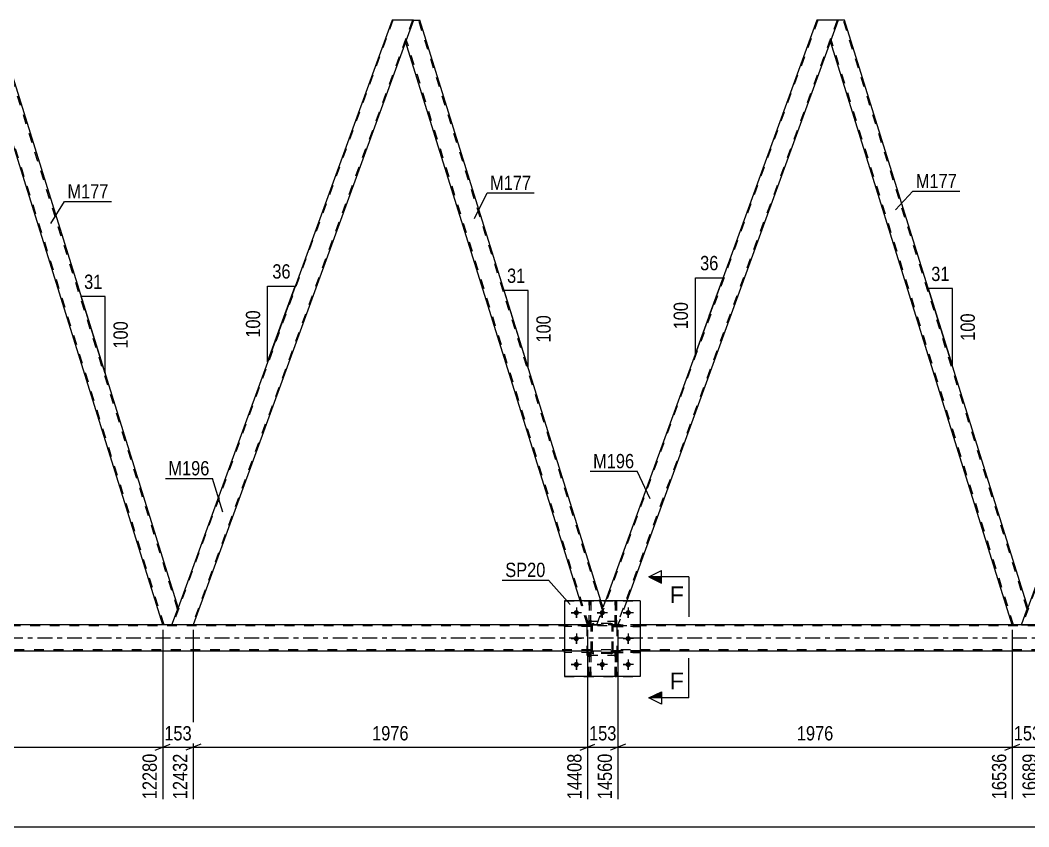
# Model space of a CAD drawing. Header units: millimetres. Extents: x 0 to 841, y 0 to 594.
# Drawn here: x 482.4 to 684.6, y 303.7 to 465.4 of the extents above; entities that cross this region are included whole.
import ezdxf

# ---------------------------------------------------------------- set-up
doc = ezdxf.new("R2010")
doc.units = ezdxf.units.MM
doc.linetypes.add('DXK_LINE_DOT2', pattern=[3.9198, 1.9599, -1.9599])
doc.linetypes.add('DXK_LINE_DOT3', pattern=[5.9187, 2.979, -0.9799, 0.9799, -0.9799])
doc.styles.add('Arial', font='ARIAL.TTF', dxfattribs={"height": 0.2})
doc.styles.add('Arial Narrow', font='ARIALN.TTF', dxfattribs={"height": 0.2})

# ---------------------------------------------------------------- blocks, each defined once
blk = doc.blocks.new('Part-318884897-3897 - 3819')
at = {"color": 2, "linetype": 'Continuous'}
for p, q in [((606.71, 349), (591.51, 349)), ((591.51, 349), (591.51, 333.8)), ((606.71, 349), (606.71, 333.8)), ((606.71, 333.8), (591.51, 333.8))]:
    blk.add_line(p, q, dxfattribs=at)
blk = doc.blocks.new('Part-318884897-3840 - 3819')
at = {"color": 2, "linetype": 'Continuous'}
for p, q in [((646.37, 465.4), (644.84, 461.2)), ((647.69, 465.4), (646.37, 465.4)), ((684.39, 347.65), (647.69, 465.4)), ((681.28, 344.18), (644.83, 461.15)), ((683.13, 344.18), (684.23, 347.19)), ((684.37, 347.59), (684.23, 347.19)), ((684.38, 347.6), (684.37, 347.59))]:
    blk.add_line(p, q, dxfattribs=at)
at = {"color": 7, "linetype": 'DXK_LINE_DOT2'}
for p, q in [((684.26, 347.28), (647.44, 465.4)), ((644.84, 461.2), (644.83, 461.15)), ((681.54, 344.18), (644.96, 461.52)), ((684.23, 347.19), (684.31, 347.43)), ((684.39, 347.65), (684.38, 347.6)), ((683.13, 344.18), (681.28, 344.18))]:
    blk.add_line(p, q, dxfattribs=at)
blk = doc.blocks.new('Part-318884897-3835 - 3819')
at = {"color": 7, "linetype": 'DXK_LINE_DOT2'}
for p, q in [((642.29, 465.4), (598.17, 344.18)), ((646.2, 465.4), (602.08, 344.18)), ((646.37, 465.4), (644.84, 461.2)), ((598, 344.18), (599.75, 349)), ((604.01, 349), (602.25, 344.18)), ((602.25, 344.18), (598, 344.18))]:
    blk.add_line(p, q, dxfattribs=at)
at = {"color": 2, "linetype": 'Continuous'}
for p, q in [((642.12, 465.4), (599.75, 349)), ((646.37, 465.4), (642.12, 465.4)), ((644.84, 461.2), (604.01, 349))]:
    blk.add_line(p, q, dxfattribs=at)
blk = doc.blocks.new('Part-318884897-3846 - 3819')
at = {"color": 7, "linetype": 'DXK_LINE_DOT2'}
for p, q in [((727.42, 465.4), (683.3, 344.18)), ((731.34, 465.4), (687.22, 344.18)), ((684.38, 347.6), (683.13, 344.18)), ((683.13, 344.18), (687.39, 344.18))]:
    blk.add_line(p, q, dxfattribs=at)
at = {"color": 2, "linetype": 'Continuous'}
for p, q in [((727.25, 465.4), (684.38, 347.6)), ((687.39, 344.18), (731.51, 465.4)), ((731.51, 465.4), (727.25, 465.4))]:
    blk.add_line(p, q, dxfattribs=at)
blk = doc.blocks.new('Part-318884897-3850 - 3819')
at = {"color": 7, "linetype": 'DXK_LINE_DOT2'}
for p, q in [((596.79, 338.64), (596.47, 338.64)), ((596.47, 338.64), (596.47, 333.8)), ((596.47, 338.04), (596.79, 338.04)), ((596.79, 333.8), (596.79, 338.64)), ((596.47, 333.8), (596.79, 333.8))]:
    blk.add_line(p, q, dxfattribs=at)
blk = doc.blocks.new('Part-318884897-3855 - 3819')
at = {"color": 7, "linetype": 'DXK_LINE_DOT2'}
for p, q in [((602.11, 344.8), (596.11, 344.8)), ((596.11, 338), (596.11, 344.8)), ((602.11, 338), (602.11, 344.8)), ((602.11, 338), (596.11, 338))]:
    blk.add_line(p, q, dxfattribs=at)
blk = doc.blocks.new('Part-318884897-3861 - 3819')
at = {"color": 7, "linetype": 'DXK_LINE_DOT2'}
for p, q in [((606.71, 338.96), (601.31, 338.96)), ((601.31, 338.96), (601.31, 338.64)), ((601.31, 338.64), (606.71, 338.64)), ((601.91, 338.64), (601.91, 338.96)), ((606.71, 338.64), (606.71, 338.96))]:
    blk.add_line(p, q, dxfattribs=at)
blk = doc.blocks.new('Part-318884897-3862 - 3819')
at = {"color": 7, "linetype": 'DXK_LINE_DOT2'}
for p, q in [((606.71, 344.16), (601.31, 344.16)), ((601.31, 344.16), (601.31, 343.84)), ((601.31, 343.84), (606.71, 343.84)), ((601.91, 343.84), (601.91, 344.16)), ((606.71, 343.84), (606.71, 344.16))]:
    blk.add_line(p, q, dxfattribs=at)
blk = doc.blocks.new('Part-318884897-3865 - 3819')
at = {"color": 7, "linetype": 'DXK_LINE_DOT2'}
for p, q in [((601.99, 338.64), (601.67, 338.64)), ((601.67, 338.64), (601.67, 333.8)), ((601.67, 338.04), (601.99, 338.04)), ((601.99, 333.8), (601.99, 338.64)), ((601.67, 333.8), (601.99, 333.8))]:
    blk.add_line(p, q, dxfattribs=at)
blk = doc.blocks.new('Bolt-318884897-3932 - 3819')
at = {"color": 1, "linetype": 'Continuous'}
for p, q in [((592.87, 346.6), (593.56, 346.6)), ((593.91, 347.64), (593.91, 346.95)), ((593.91, 345.56), (593.91, 346.26)), ((594.95, 346.6), (594.26, 346.6)), ((598.07, 346.6), (598.76, 346.6)), ((599.11, 347.64), (599.11, 346.95)), ((599.11, 345.56), (599.11, 346.26)), ((600.15, 346.6), (599.46, 346.6)), ((603.27, 346.6), (603.96, 346.6)), ((604.31, 347.64), (604.31, 346.95)), ((604.31, 345.56), (604.31, 346.26)), ((605.35, 346.6), (604.66, 346.6)), ((593.91, 342.44), (593.91, 341.75)), ((604.31, 342.44), (604.31, 341.75)), ((592.87, 341.4), (593.56, 341.4)), ((593.91, 340.36), (593.91, 341.06)), ((594.95, 341.4), (594.26, 341.4)), ((603.27, 341.4), (603.96, 341.4)), ((604.31, 340.36), (604.31, 341.06)), ((605.35, 341.4), (604.66, 341.4)), ((592.87, 336.2), (593.56, 336.2)), ((593.91, 337.24), (593.91, 336.55)), ((593.91, 335.16), (593.91, 335.86)), ((594.95, 336.2), (594.26, 336.2)), ((598.07, 336.2), (598.76, 336.2)), ((599.11, 337.24), (599.11, 336.55)), ((599.11, 335.16), (599.11, 335.86)), ((600.15, 336.2), (599.46, 336.2)), ((603.27, 336.2), (603.96, 336.2)), ((604.31, 337.24), (604.31, 336.55)), ((604.31, 335.16), (604.31, 335.86)), ((605.35, 336.2), (604.66, 336.2))]:
    blk.add_line(p, q, dxfattribs=at)
blk = doc.blocks.new('Part-318884897-3945 - 3819')
at = {"color": 2, "linetype": 'Continuous'}
for p, q in [((476.1, 465.4), (474.58, 461.2)), ((477.42, 465.4), (476.1, 465.4)), ((514.12, 347.65), (477.42, 465.4)), ((511.02, 344.18), (474.56, 461.15)), ((512.86, 344.18), (513.96, 347.19)), ((514.1, 347.59), (513.96, 347.19)), ((514.11, 347.6), (514.1, 347.59))]:
    blk.add_line(p, q, dxfattribs=at)
at = {"color": 7, "linetype": 'DXK_LINE_DOT2'}
for p, q in [((513.99, 347.28), (477.17, 465.4)), ((474.58, 461.2), (474.56, 461.15)), ((511.27, 344.18), (474.69, 461.52)), ((513.96, 347.19), (514.05, 347.43)), ((514.12, 347.65), (514.11, 347.6)), ((512.86, 344.18), (511.02, 344.18))]:
    blk.add_line(p, q, dxfattribs=at)
blk = doc.blocks.new('Part-318884897-3951 - 3819')
at = {"color": 7, "linetype": 'DXK_LINE_DOT2'}
for p, q in [((601.31, 343.84), (601.31, 344.16)), ((601.31, 344.16), (606.71, 344.16)), ((606.71, 343.84), (601.31, 343.84)), ((601.91, 343.84), (601.91, 344.16)), ((606.71, 344.16), (606.71, 343.84))]:
    blk.add_line(p, q, dxfattribs=at)
blk = doc.blocks.new('Part-318884897-3887 - 3819')
at = {"color": 7, "linetype": 'DXK_LINE_DOT2'}
for p, q in [((596.91, 338.96), (591.51, 338.96)), ((591.51, 338.96), (591.51, 338.64)), ((596.91, 338.64), (591.51, 338.64)), ((596.31, 338.64), (596.31, 338.96)), ((596.91, 338.64), (596.91, 338.96))]:
    blk.add_line(p, q, dxfattribs=at)
blk = doc.blocks.new('Part-318884897-3892 - 3819')
at = {"color": 7, "linetype": 'DXK_LINE_DOT2'}
for p, q in [((557.15, 465.4), (513.03, 344.18)), ((561.07, 465.4), (516.95, 344.18)), ((561.24, 465.4), (559.71, 461.2)), ((514.11, 347.6), (512.86, 344.18)), ((517.12, 344.18), (512.86, 344.18))]:
    blk.add_line(p, q, dxfattribs=at)
at = {"color": 2, "linetype": 'Continuous'}
for p, q in [((556.98, 465.4), (514.11, 347.6)), ((561.24, 465.4), (556.98, 465.4)), ((559.71, 461.2), (517.12, 344.18))]:
    blk.add_line(p, q, dxfattribs=at)
blk = doc.blocks.new('Part-318884897-3907 - 3819')
at = {"color": 7, "linetype": 'DXK_LINE_DOT2'}
for p, q in [((596.91, 344.16), (591.51, 344.16)), ((591.51, 344.16), (591.51, 343.84)), ((596.91, 343.84), (591.51, 343.84)), ((596.31, 343.84), (596.31, 344.16)), ((596.91, 343.84), (596.91, 344.16))]:
    blk.add_line(p, q, dxfattribs=at)
blk = doc.blocks.new('Part-318884897-3912 - 3819')
at = {"color": 7, "linetype": 'DXK_LINE_DOT2'}
for p, q in [((741.22, 343.94), (65.68, 343.94)), ((606.71, 344.18), (591.51, 344.18)), ((741.97, 339.14), (65.68, 339.14)), ((606.71, 338.9), (591.51, 338.9))]:
    blk.add_line(p, q, dxfattribs=at)
at = {"color": 2, "linetype": 'Continuous'}
for p, q in [((591.51, 344.18), (351.31, 344.18)), ((741.18, 344.18), (606.71, 344.18)), ((591.51, 338.9), (351.31, 338.9)), ((742.01, 338.9), (606.71, 338.9))]:
    blk.add_line(p, q, dxfattribs=at)
at = {"color": 7, "linetype": 'DXK_LINE_DOT3'}
blk.add_line((65.68, 341.54), (741.6, 341.54), dxfattribs=at)
blk = doc.blocks.new('Bolt-318884897-3931 - 3819')
at = {"linetype": 'Continuous'}
for points in [[(594.43, 346.6, -1), (593.39, 346.6, -1)], [(599.63, 346.6, -1), (598.59, 346.6, -1)], [(604.83, 346.6, -1), (603.79, 346.6, -1)], [(594.43, 341.4, -1), (593.39, 341.4, -1)], [(604.83, 341.4, -1), (603.79, 341.4, -1)], [(594.43, 336.2, -1), (593.39, 336.2, -1)], [(599.63, 336.2, -1), (598.59, 336.2, -1)], [(604.83, 336.2, -1), (603.79, 336.2, -1)]]:
    blk.add_hatch(color=1, dxfattribs=at).paths.add_polyline_path(points)
at = {"color": 1, "linetype": 'Continuous'}
for p, q in [((594.95, 346.6), (592.87, 346.6)), ((593.91, 347.64), (593.91, 345.56)), ((600.15, 346.6), (598.07, 346.6)), ((599.11, 347.64), (599.11, 345.56)), ((605.35, 346.6), (603.27, 346.6)), ((604.31, 347.64), (604.31, 345.56)), ((593.91, 342.44), (593.91, 340.36)), ((604.31, 342.44), (604.31, 340.36)), ((594.95, 341.4), (592.87, 341.4)), ((605.35, 341.4), (603.27, 341.4)), ((594.95, 336.2), (592.87, 336.2)), ((593.91, 337.24), (593.91, 335.16)), ((600.15, 336.2), (598.07, 336.2)), ((599.11, 337.24), (599.11, 335.16)), ((605.35, 336.2), (603.27, 336.2)), ((604.31, 337.24), (604.31, 335.16))]:
    blk.add_line(p, q, dxfattribs=at)
blk = doc.blocks.new('Part-318884897-3954 - 3819')
at = {"color": 7, "linetype": 'DXK_LINE_DOT2'}
for p, q in [((596.91, 343.92), (596.95, 344.11)), ((596.95, 344.11), (596.91, 343.92)), ((596.91, 338.88), (596.91, 343.92)), ((597.15, 343.92), (597.17, 344.02)), ((597.15, 338.88), (597.15, 343.92)), ((597.17, 344.02), (597.22, 344.09)), ((597.21, 344.37), (597.39, 344.4)), ((597.39, 344.4), (597.21, 344.37)), ((597.22, 344.09), (597.3, 344.15)), ((597.3, 344.15), (597.39, 344.16)), ((600.83, 344.4), (597.39, 344.4)), ((597.39, 344.16), (600.83, 344.16)), ((600.83, 344.4), (601.02, 344.37)), ((601.02, 344.37), (600.83, 344.4)), ((600.83, 344.16), (600.92, 344.15)), ((600.92, 344.15), (601, 344.09)), ((601, 344.09), (601.05, 344.02)), ((601.05, 344.02), (601.07, 343.92)), ((601.07, 338.88), (601.07, 343.92)), ((601.28, 344.11), (601.31, 343.92)), ((601.31, 343.92), (601.28, 344.11)), ((601.31, 338.88), (601.31, 343.92)), ((596.95, 338.7), (596.91, 338.88)), ((596.91, 338.88), (596.95, 338.7)), ((597.17, 338.79), (597.15, 338.88)), ((597.22, 338.71), (597.17, 338.79)), ((597.39, 338.4), (597.21, 338.44)), ((597.21, 338.44), (597.39, 338.4)), ((597.3, 338.66), (597.22, 338.71)), ((597.39, 338.64), (597.3, 338.66)), ((600.83, 338.64), (597.39, 338.64)), ((600.83, 338.4), (597.39, 338.4)), ((600.92, 338.66), (600.83, 338.64)), ((601.02, 338.44), (600.83, 338.4)), ((600.83, 338.4), (601.02, 338.44)), ((601, 338.71), (600.92, 338.66)), ((601.05, 338.79), (601, 338.71)), ((601.07, 338.88), (601.05, 338.79)), ((601.31, 338.88), (601.28, 338.7)), ((601.28, 338.7), (601.31, 338.88))]:
    blk.add_line(p, q, dxfattribs=at)
at = {"color": 7, "linetype": 'DXK_LINE_DOT3'}
blk.add_line((599.11, 341.4), (599.11, 341.4), dxfattribs=at)
at = {"color": 7, "linetype": 'DXK_LINE_DOT2'}
for centre, start, end in [((597.39, 343.92), 112.5, 157.5), ((597.39, 343.92), 112.5, 157.5), ((600.83, 343.92), 22.5, 67.5), ((600.83, 343.92), 22.5, 67.5), ((597.39, 338.88), 202.5, 247.5), ((597.39, 338.88), 202.5, 247.5), ((600.83, 338.88), 292.5, 337.5), ((600.83, 338.88), 292.5, 337.5)]:
    blk.add_arc(centre, 0.48, start, end, dxfattribs=at)
blk = doc.blocks.new('Part-318884897-3958 - 3819')
at = {"color": 7, "linetype": 'DXK_LINE_DOT2'}
for p, q in [((596.91, 338.96), (591.51, 338.96)), ((591.51, 338.64), (591.51, 338.96)), ((596.91, 338.64), (591.51, 338.64)), ((596.31, 338.64), (596.31, 338.96)), ((596.91, 338.96), (596.91, 338.64))]:
    blk.add_line(p, q, dxfattribs=at)
blk = doc.blocks.new('Part-318884897-3959 - 3819')
at = {"color": 7, "linetype": 'DXK_LINE_DOT2'}
for p, q in [((596.91, 344.16), (591.51, 344.16)), ((591.51, 343.84), (591.51, 344.16)), ((596.91, 343.84), (591.51, 343.84)), ((596.31, 343.84), (596.31, 344.16)), ((596.91, 344.16), (596.91, 343.84))]:
    blk.add_line(p, q, dxfattribs=at)
blk = doc.blocks.new('Part-318884897-3962 - 3819')
at = {"color": 7, "linetype": 'DXK_LINE_DOT2'}
for p, q in [((596.91, 343.92), (596.95, 344.11)), ((596.95, 344.11), (596.91, 343.92)), ((596.91, 338.88), (596.91, 343.92)), ((597.15, 343.92), (597.17, 344.02)), ((597.15, 338.88), (597.15, 343.92)), ((597.17, 344.02), (597.22, 344.09)), ((597.21, 344.37), (597.39, 344.4)), ((597.39, 344.4), (597.21, 344.37)), ((597.22, 344.09), (597.3, 344.15)), ((597.3, 344.15), (597.39, 344.16)), ((600.83, 344.4), (597.39, 344.4)), ((597.39, 344.16), (600.83, 344.16)), ((600.83, 344.4), (601.02, 344.37)), ((601.02, 344.37), (600.83, 344.4)), ((600.83, 344.16), (600.92, 344.15)), ((600.92, 344.15), (601, 344.09)), ((601, 344.09), (601.05, 344.02)), ((601.05, 344.02), (601.07, 343.92)), ((601.07, 338.88), (601.07, 343.92)), ((601.28, 344.11), (601.31, 343.92)), ((601.31, 343.92), (601.28, 344.11)), ((601.31, 338.88), (601.31, 343.92)), ((596.95, 338.7), (596.91, 338.88)), ((596.91, 338.88), (596.95, 338.7)), ((597.17, 338.79), (597.15, 338.88)), ((597.22, 338.71), (597.17, 338.79)), ((597.39, 338.4), (597.21, 338.44)), ((597.21, 338.44), (597.39, 338.4)), ((597.3, 338.66), (597.22, 338.71)), ((597.39, 338.64), (597.3, 338.66)), ((600.83, 338.64), (597.39, 338.64)), ((600.83, 338.4), (597.39, 338.4)), ((600.92, 338.66), (600.83, 338.64)), ((601.02, 338.44), (600.83, 338.4)), ((600.83, 338.4), (601.02, 338.44)), ((601, 338.71), (600.92, 338.66)), ((601.05, 338.79), (601, 338.71)), ((601.07, 338.88), (601.05, 338.79)), ((601.31, 338.88), (601.28, 338.7)), ((601.28, 338.7), (601.31, 338.88))]:
    blk.add_line(p, q, dxfattribs=at)
at = {"color": 7, "linetype": 'DXK_LINE_DOT3'}
blk.add_line((599.11, 341.4), (599.11, 341.4), dxfattribs=at)
at = {"color": 7, "linetype": 'DXK_LINE_DOT2'}
for centre, start, end in [((597.39, 343.92), 112.5, 157.5), ((597.39, 343.92), 112.5, 157.5), ((600.83, 343.92), 22.5, 67.5), ((600.83, 343.92), 22.5, 67.5), ((597.39, 338.88), 202.5, 247.5), ((597.39, 338.88), 202.5, 247.5), ((600.83, 338.88), 292.5, 337.5), ((600.83, 338.88), 292.5, 337.5)]:
    blk.add_arc(centre, 0.48, start, end, dxfattribs=at)
blk = doc.blocks.new('Part-318884897-3968 - 3819')
at = {"color": 7, "linetype": 'DXK_LINE_DOT2'}
for p, q in [((596.47, 349), (596.47, 344.16)), ((596.79, 349), (596.47, 349)), ((596.79, 344.16), (596.79, 349)), ((596.47, 344.76), (596.79, 344.76)), ((596.47, 344.16), (596.79, 344.16))]:
    blk.add_line(p, q, dxfattribs=at)
blk = doc.blocks.new('Part-318884897-3971 - 3819')
at = {"color": 7, "linetype": 'DXK_LINE_DOT2'}
for p, q in [((601.67, 349), (601.67, 344.16)), ((601.99, 349), (601.67, 349)), ((601.99, 344.16), (601.99, 349)), ((601.67, 344.76), (601.99, 344.76)), ((601.67, 344.16), (601.99, 344.16))]:
    blk.add_line(p, q, dxfattribs=at)
blk = doc.blocks.new('Part-318884897-3990 - 3819')
at = {"color": 7, "linetype": 'DXK_LINE_DOT2'}
for p, q in [((591.51, 349), (606.71, 349)), ((591.51, 349), (591.51, 333.8)), ((606.71, 349), (606.71, 333.8)), ((591.51, 333.8), (606.71, 333.8))]:
    blk.add_line(p, q, dxfattribs=at)
blk = doc.blocks.new('Part-318884897-3992 - 3819')
at = {"color": 7, "linetype": 'DXK_LINE_DOT2'}
for p, q in [((601.31, 338.64), (601.31, 338.96)), ((601.31, 338.96), (606.71, 338.96)), ((606.71, 338.64), (601.31, 338.64)), ((601.91, 338.64), (601.91, 338.96)), ((606.71, 338.96), (606.71, 338.64))]:
    blk.add_line(p, q, dxfattribs=at)
blk = doc.blocks.new('Part-318884897-4131 - 3819')
at = {"color": 2, "linetype": 'Continuous'}
for p, q in [((561.24, 465.4), (559.71, 461.2)), ((561.24, 465.4), (562.56, 465.4)), ((598.84, 349), (562.56, 465.4)), ((594.65, 349), (559.69, 461.15))]:
    blk.add_line(p, q, dxfattribs=at)
at = {"color": 7, "linetype": 'DXK_LINE_DOT2'}
for p, q in [((599.12, 347.28), (562.31, 465.4)), ((559.71, 461.2), (559.69, 461.15)), ((596.4, 344.18), (559.83, 461.52)), ((596.15, 344.18), (594.65, 349)), ((599.26, 347.65), (598.84, 349)), ((598, 344.18), (599.26, 347.65)), ((596.15, 344.18), (598, 344.18))]:
    blk.add_line(p, q, dxfattribs=at)
blk = doc.blocks.new('Part-318884897-4026 - 3819')
at = {"color": 7, "linetype": 'DXK_LINE_DOT2'}
for p, q in [((602.11, 344.8), (596.11, 344.8)), ((596.11, 338), (596.11, 344.8)), ((602.11, 338), (602.11, 344.8)), ((602.11, 338), (596.11, 338))]:
    blk.add_line(p, q, dxfattribs=at)
blk = doc.blocks.new('Part-318884897-4065 - 3819')
at = {"color": 7, "linetype": 'DXK_LINE_DOT2'}
for p, q in [((601.67, 333.8), (601.67, 338.64)), ((601.67, 338.64), (601.99, 338.64)), ((601.67, 338.04), (601.99, 338.04)), ((601.99, 338.64), (601.99, 333.8)), ((601.99, 333.8), (601.67, 333.8))]:
    blk.add_line(p, q, dxfattribs=at)
blk = doc.blocks.new('Part-318884897-4068 - 3819')
at = {"color": 7, "linetype": 'DXK_LINE_DOT2'}
for p, q in [((596.47, 333.8), (596.47, 338.64)), ((596.47, 338.64), (596.79, 338.64)), ((596.47, 338.04), (596.79, 338.04)), ((596.79, 338.64), (596.79, 333.8)), ((596.79, 333.8), (596.47, 333.8))]:
    blk.add_line(p, q, dxfattribs=at)
blk = doc.blocks.new('Part-318884897-4151 - 3819')
at = {"color": 7, "linetype": 'DXK_LINE_DOT2'}
for p, q in [((601.67, 344.16), (601.67, 349)), ((601.67, 349), (601.99, 349)), ((601.99, 349), (601.99, 344.16)), ((601.67, 344.76), (601.99, 344.76)), ((601.99, 344.16), (601.67, 344.16))]:
    blk.add_line(p, q, dxfattribs=at)
blk = doc.blocks.new('Part-318884897-4154 - 3819')
at = {"color": 7, "linetype": 'DXK_LINE_DOT2'}
for p, q in [((596.47, 344.16), (596.47, 349)), ((596.47, 349), (596.79, 349)), ((596.79, 349), (596.79, 344.16)), ((596.47, 344.76), (596.79, 344.76)), ((596.79, 344.16), (596.47, 344.16))]:
    blk.add_line(p, q, dxfattribs=at)
blk = doc.blocks.new('AngleDimension-318884897-4261 - 3819')
at = {"color": 7, "linetype": 'Continuous'}
for p, q in [((584.26, 411.23), (579.44, 411.23)), ((584.26, 395.77), (579.44, 411.23)), ((584.26, 395.77), (584.26, 411.23)), ((584.28, 395.69), (584.26, 395.77))]:
    blk.add_line(p, q, dxfattribs=at)
at = {"color": 0}
for points in [[(584.28, 412.13), (584.28, 416.33), (579.42, 416.33), (579.42, 412.13)], [(589.36, 406.84), (585.16, 406.84), (585.16, 400.16), (589.36, 400.16)]]:
    blk.add_wipeout(points, dxfattribs=at)
at = {"color": 3, "style": 'Arial Narrow'}
blk.add_text('31', height=2.863, dxfattribs=at).set_placement((580.02, 412.73))
blk.add_text('100', height=2.863, rotation=90.0002, dxfattribs=at).set_placement((588.76, 400.76))
blk = doc.blocks.new('StraightDimension-318884897-4719 - 3819')
at = {"color": 7, "linetype": 'Continuous'}
for p, q in [((596.15, 343.18), (596.15, 309.2)), ((602.25, 343.18), (602.25, 309.2)), ((594.65, 319.04), (597.65, 320.24)), ((596.15, 319.64), (602.25, 319.64)), ((603.75, 320.24), (600.75, 319.04))]:
    blk.add_line(p, q, dxfattribs=at)
at = {"color": 0}
blk.add_wipeout([(602.54, 320.39), (602.54, 324.59), (595.86, 324.59), (595.86, 320.39)], dxfattribs=at)
at = {"color": 0, "linetype": 'Continuous'}
blk.add_wipeout([(601.65, 318.94), (597.45, 318.94), (597.45, 308.6), (601.65, 308.6)], dxfattribs=at)
at = {"color": 3, "style": 'Arial Narrow'}
blk.add_text('153', height=2.863, dxfattribs=at).set_placement((596.46, 320.99))
at = {"color": 3, "linetype": 'Continuous', "style": 'Arial Narrow'}
blk.add_text('14560', height=2.863, rotation=90.0002, dxfattribs=at).set_placement((601.05, 309.2))
blk = doc.blocks.new('AngleDimension-318884897-4275 - 3819')
at = {"color": 7, "linetype": 'Continuous'}
for p, q in [((499.5, 410.02), (494.68, 410.02)), ((499.5, 394.56), (494.68, 410.02)), ((499.5, 394.56), (499.5, 410.02)), ((499.4, 394.88), (499.5, 394.56))]:
    blk.add_line(p, q, dxfattribs=at)
at = {"color": 0}
for points in [[(499.52, 410.92), (499.52, 415.12), (494.66, 415.12), (494.66, 410.92)], [(504.6, 405.63), (500.4, 405.63), (500.4, 398.95), (504.6, 398.95)]]:
    blk.add_wipeout(points, dxfattribs=at)
at = {"color": 3, "style": 'Arial Narrow'}
blk.add_text('31', height=2.863, dxfattribs=at).set_placement((495.26, 411.52))
blk.add_text('100', height=2.863, rotation=90.0002, dxfattribs=at).set_placement((504, 399.55))
blk = doc.blocks.new('StraightDimension-318884897-4738 - 3819')
at = {"color": 7, "linetype": 'Continuous'}
for p, q in [((517.12, 343.18), (517.12, 309.2)), ((596.15, 343.18), (596.15, 309.2)), ((518.62, 320.24), (515.62, 319.04)), ((517.12, 319.64), (596.15, 319.64)), ((594.65, 319.04), (597.65, 320.24))]:
    blk.add_line(p, q, dxfattribs=at)
at = {"color": 0}
blk.add_wipeout([(560.89, 320.39), (560.89, 324.59), (552.38, 324.59), (552.38, 320.39)], dxfattribs=at)
at = {"color": 0, "linetype": 'Continuous'}
blk.add_wipeout([(595.55, 318.94), (591.35, 318.94), (591.35, 308.6), (595.55, 308.6)], dxfattribs=at)
at = {"color": 3, "style": 'Arial Narrow'}
blk.add_text('1976', height=2.863, dxfattribs=at).set_placement((552.98, 320.99))
at = {"color": 3, "linetype": 'Continuous', "style": 'Arial Narrow'}
blk.add_text('14408', height=2.863, rotation=90.0002, dxfattribs=at).set_placement((594.95, 309.2))
blk = doc.blocks.new('AngleDimension-318884897-4625 - 3819')
at = {"color": 7, "linetype": 'Continuous'}
for p, q in [((666.44, 405.25), (664.46, 411.6)), ((669.28, 411.6), (664.46, 411.6)), ((669.28, 396.13), (664.46, 411.6)), ((669.28, 396.13), (669.28, 411.6))]:
    blk.add_line(p, q, dxfattribs=at)
at = {"color": 0}
for points in [[(669.3, 412.5), (669.3, 416.7), (664.44, 416.7), (664.44, 412.5)], [(674.38, 407.21), (670.18, 407.21), (670.18, 400.52), (674.38, 400.52)]]:
    blk.add_wipeout(points, dxfattribs=at)
at = {"color": 3, "style": 'Arial Narrow'}
blk.add_text('31', height=2.863, dxfattribs=at).set_placement((665.04, 413.1))
blk.add_text('100', height=2.863, rotation=90.0002, dxfattribs=at).set_placement((673.78, 401.12))
blk = doc.blocks.new('StraightDimension-318884897-4647 - 3819')
at = {"color": 7, "linetype": 'Continuous'}
blk.add_line((54.82, 303.66), (794.37, 303.66), dxfattribs=at)
blk = doc.blocks.new('StraightDimension-318884897-4680 - 3819')
at = {"color": 7, "linetype": 'Continuous'}
for p, q in [((681.28, 343.18), (681.28, 309.2)), ((687.39, 343.18), (687.39, 309.2)), ((679.78, 319.04), (682.78, 320.24)), ((681.28, 319.64), (687.39, 319.64)), ((688.89, 320.24), (685.89, 319.04))]:
    blk.add_line(p, q, dxfattribs=at)
at = {"color": 0}
blk.add_wipeout([(687.68, 320.39), (687.68, 324.59), (680.99, 324.59), (680.99, 320.39)], dxfattribs=at)
at = {"color": 0, "linetype": 'Continuous'}
blk.add_wipeout([(686.79, 318.94), (682.59, 318.94), (682.59, 308.6), (686.79, 308.6)], dxfattribs=at)
at = {"color": 3, "style": 'Arial Narrow'}
blk.add_text('153', height=2.863, dxfattribs=at).set_placement((681.59, 320.99))
at = {"color": 3, "linetype": 'Continuous', "style": 'Arial Narrow'}
blk.add_text('16689', height=2.863, rotation=90.0002, dxfattribs=at).set_placement((686.19, 309.2))
blk = doc.blocks.new('StraightDimension-318884897-4700 - 3819')
at = {"color": 7, "linetype": 'Continuous'}
for p, q in [((602.25, 343.18), (602.25, 309.2)), ((681.28, 343.18), (681.28, 309.2)), ((603.75, 320.24), (600.75, 319.04)), ((602.25, 319.64), (681.28, 319.64)), ((679.78, 319.04), (682.78, 320.24))]:
    blk.add_line(p, q, dxfattribs=at)
at = {"color": 0}
blk.add_wipeout([(646.02, 320.39), (646.02, 324.59), (637.51, 324.59), (637.51, 320.39)], dxfattribs=at)
at = {"color": 0, "linetype": 'Continuous'}
blk.add_wipeout([(680.68, 318.94), (676.48, 318.94), (676.48, 308.6), (680.68, 308.6)], dxfattribs=at)
at = {"color": 3, "style": 'Arial Narrow'}
blk.add_text('1976', height=2.863, dxfattribs=at).set_placement((638.11, 320.99))
at = {"color": 3, "linetype": 'Continuous', "style": 'Arial Narrow'}
blk.add_text('16536', height=2.863, rotation=90.0002, dxfattribs=at).set_placement((680.08, 309.2))
blk = doc.blocks.new('StraightDimension-318884897-4757 - 3819')
at = {"color": 7, "linetype": 'Continuous'}
for p, q in [((511.02, 343.18), (511.02, 309.2)), ((517.12, 343.18), (517.12, 309.2)), ((509.52, 319.04), (512.52, 320.24)), ((511.02, 319.64), (517.12, 319.64)), ((518.62, 320.24), (515.62, 319.04))]:
    blk.add_line(p, q, dxfattribs=at)
at = {"color": 0}
blk.add_wipeout([(517.41, 320.39), (517.41, 324.59), (510.73, 324.59), (510.73, 320.39)], dxfattribs=at)
at = {"color": 0, "linetype": 'Continuous'}
blk.add_wipeout([(516.52, 318.94), (512.32, 318.94), (512.32, 308.6), (516.52, 308.6)], dxfattribs=at)
at = {"color": 3, "style": 'Arial Narrow'}
blk.add_text('153', height=2.863, dxfattribs=at).set_placement((511.33, 320.99))
at = {"color": 3, "linetype": 'Continuous', "style": 'Arial Narrow'}
blk.add_text('12432', height=2.863, rotation=90.0002, dxfattribs=at).set_placement((515.92, 309.2))
blk = doc.blocks.new('StraightDimension-318884897-4776 - 3819')
at = {"color": 7, "linetype": 'Continuous'}
for p, q in [((431.98, 343.18), (431.98, 309.2)), ((511.02, 343.18), (511.02, 309.2)), ((433.48, 320.24), (430.48, 319.04)), ((431.98, 319.64), (511.02, 319.64)), ((509.52, 319.04), (512.52, 320.24))]:
    blk.add_line(p, q, dxfattribs=at)
at = {"color": 0}
blk.add_wipeout([(475.76, 320.39), (475.76, 324.59), (467.24, 324.59), (467.24, 320.39)], dxfattribs=at)
at = {"color": 0, "linetype": 'Continuous'}
blk.add_wipeout([(510.42, 318.94), (506.22, 318.94), (506.22, 308.6), (510.42, 308.6)], dxfattribs=at)
at = {"color": 3, "style": 'Arial Narrow'}
blk.add_text('1976', height=2.863, dxfattribs=at).set_placement((467.84, 320.99))
at = {"color": 3, "linetype": 'Continuous', "style": 'Arial Narrow'}
blk.add_text('12280', height=2.863, rotation=90.0002, dxfattribs=at).set_placement((509.82, 309.2))
blk = doc.blocks.new('AngleDimension-318884897-5323 - 3819')
at = {"color": 7, "linetype": 'Continuous'}
for p, q in [((532.04, 412.09), (537.58, 412.09)), ((532.04, 396.87), (537.58, 412.09)), ((532.04, 396.87), (532.04, 412.09)), ((537.28, 411.28), (537.58, 412.09))]:
    blk.add_line(p, q, dxfattribs=at)
at = {"color": 0}
for points in [[(537.24, 412.99), (537.24, 417.19), (532.38, 417.19), (532.38, 412.99)], [(531.14, 407.82), (526.94, 407.82), (526.94, 401.14), (531.14, 401.14)]]:
    blk.add_wipeout(points, dxfattribs=at)
at = {"color": 3, "style": 'Arial Narrow'}
blk.add_text('36', height=2.863, dxfattribs=at).set_placement((532.98, 413.59))
blk.add_text('100', height=2.863, rotation=90.0002, dxfattribs=at).set_placement((530.54, 401.74))
blk = doc.blocks.new('AngleDimension-318884897-5334 - 3819')
at = {"color": 7, "linetype": 'Continuous'}
for p, q in [((617.78, 413.76), (623.32, 413.76)), ((617.78, 398.53), (623.32, 413.76)), ((617.78, 398.53), (617.78, 413.76)), ((620.54, 406.11), (623.32, 413.76))]:
    blk.add_line(p, q, dxfattribs=at)
at = {"color": 0}
for points in [[(622.98, 414.66), (622.98, 418.86), (618.12, 418.86), (618.12, 414.66)], [(616.88, 409.49), (612.68, 409.49), (612.68, 402.8), (616.88, 402.8)]]:
    blk.add_wipeout(points, dxfattribs=at)
at = {"color": 3, "style": 'Arial Narrow'}
blk.add_text('36', height=2.863, dxfattribs=at).set_placement((618.72, 415.26))
blk.add_text('100', height=2.863, rotation=90.0002, dxfattribs=at).set_placement((616.28, 403.4))
blk = doc.blocks.new('Mark-318884897-3831 - 3819')
at = {"color": 0}
blk.add_wipeout([(605.5, 375.56), (605.5, 378.56), (597.28, 378.56), (597.28, 375.56)], dxfattribs=at)
blk.add_wipeout([(605.5, 375.56), (605.5, 378.56), (597.28, 378.56), (597.28, 375.56)], dxfattribs=at)
at = {"color": 30, "linetype": 'Continuous'}
for p in [(596.68, 374.96), (608.69, 369.44)]:
    blk.add_line(p, (606.1, 374.96), dxfattribs=at)
at = {"color": 3, "style": 'Arial Narrow'}
blk.add_text('M196', height=2.863, dxfattribs=at).set_placement((597.28, 375.56))
blk = doc.blocks.new('Mark-318884897-3836 - 3819')
at = {"color": 0}
blk.add_wipeout([(670.18, 431.72), (670.18, 434.72), (661.96, 434.72), (661.96, 431.72)], dxfattribs=at)
blk.add_wipeout([(670.18, 431.72), (670.18, 434.72), (661.96, 434.72), (661.96, 431.72)], dxfattribs=at)
at = {"color": 30, "linetype": 'Continuous'}
for p, q in [((657.87, 427.36), (661.36, 431.12)), ((661.36, 431.12), (670.78, 431.12))]:
    blk.add_line(p, q, dxfattribs=at)
at = {"color": 3, "style": 'Arial Narrow'}
blk.add_text('M177', height=2.863, dxfattribs=at).set_placement((661.96, 431.72))
blk = doc.blocks.new('Mark-318884897-3941 - 3819')
at = {"color": 0}
blk.add_wipeout([(500.14, 429.65), (500.14, 432.65), (491.92, 432.65), (491.92, 429.65)], dxfattribs=at)
blk.add_wipeout([(500.14, 429.65), (500.14, 432.65), (491.92, 432.65), (491.92, 429.65)], dxfattribs=at)
at = {"color": 30, "linetype": 'Continuous'}
for p, q in [((488.6, 424.61), (491.32, 429.05)), ((491.32, 429.05), (500.74, 429.05))]:
    blk.add_line(p, q, dxfattribs=at)
at = {"color": 3, "style": 'Arial Narrow'}
blk.add_text('M177', height=2.863, dxfattribs=at).set_placement((491.92, 429.65))
blk = doc.blocks.new('Mark-318884897-3888 - 3819')
at = {"color": 0}
blk.add_wipeout([(520.38, 374.13), (520.38, 377.13), (512.15, 377.13), (512.15, 374.13)], dxfattribs=at)
blk.add_wipeout([(520.38, 374.13), (520.38, 377.13), (512.15, 377.13), (512.15, 374.13)], dxfattribs=at)
at = {"color": 30, "linetype": 'Continuous'}
for p in [(511.55, 373.53), (523.05, 366.77)]:
    blk.add_line(p, (520.98, 373.53), dxfattribs=at)
at = {"color": 3, "style": 'Arial Narrow'}
blk.add_text('M196', height=2.863, dxfattribs=at).set_placement((512.15, 374.13))
blk = doc.blocks.new('Mark-318884897-3893 - 3819')
at = {"color": 0}
blk.add_wipeout([(587.71, 353.75), (587.71, 356.75), (579.67, 356.75), (579.67, 353.75)], dxfattribs=at)
blk.add_wipeout([(587.71, 353.75), (587.71, 356.75), (579.67, 356.75), (579.67, 353.75)], dxfattribs=at)
at = {"color": 30, "linetype": 'Continuous'}
for p in [(579.07, 353.15), (592.66, 348.21)]:
    blk.add_line(p, (588.31, 353.15), dxfattribs=at)
at = {"color": 3, "style": 'Arial Narrow'}
blk.add_text('SP20', height=2.863, dxfattribs=at).set_placement((579.67, 353.75))
blk = doc.blocks.new('Mark-318884897-4127 - 3819')
at = {"color": 0}
blk.add_wipeout([(584.85, 431.35), (584.85, 434.35), (576.63, 434.35), (576.63, 431.35)], dxfattribs=at)
blk.add_wipeout([(584.85, 431.35), (584.85, 434.35), (576.63, 434.35), (576.63, 431.35)], dxfattribs=at)
at = {"color": 30, "linetype": 'Continuous'}
for p, q in [((573.51, 425.64), (576.03, 430.75)), ((576.03, 430.75), (585.45, 430.75))]:
    blk.add_line(p, q, dxfattribs=at)
at = {"color": 3, "style": 'Arial Narrow'}
blk.add_text('M177', height=2.863, dxfattribs=at).set_placement((576.63, 431.35))
blk = doc.blocks.new('SectionMark-318884897-5426 - 3819')
at = {"linetype": 'Continuous'}
for points in [[(610.96, 353.78), (610.96, 352.53), (608.46, 353.78)], [(610.96, 330.76), (610.96, 329.51), (608.46, 329.51)]]:
    blk.add_hatch(color=6, dxfattribs=at).paths.add_polyline_path(points)
at = {"color": 6, "linetype": 'Continuous'}
for p, q in [((608.46, 353.78), (610.96, 355.03)), ((610.96, 352.53), (610.96, 355.03)), ((616.46, 353.78), (608.46, 353.78)), ((608.46, 353.78), (610.96, 352.53)), ((608.46, 329.51), (610.96, 330.76)), ((610.96, 330.76), (610.96, 328.26)), ((616.46, 329.51), (608.46, 329.51)), ((610.96, 328.26), (608.46, 329.51))]:
    blk.add_line(p, q, dxfattribs=at)
at = {"color": 0, "linetype": 'Continuous'}
for points in [[(615.46, 348.53), (615.46, 352.03), (612.61, 352.03), (612.61, 348.53)], [(615.46, 331.26), (615.46, 334.76), (612.61, 334.76), (612.61, 331.26)]]:
    blk.add_wipeout(points, dxfattribs=at)
at = {"color": 6, "linetype": 'Continuous'}
for p, q in [((616.46, 353.78), (616.46, 345.78)), ((616.46, 329.51), (616.46, 337.51))]:
    blk.add_line(p, q, dxfattribs=at)
at = {"color": 3, "linetype": 'Continuous', "style": 'Arial'}
for p in [(612.61, 348.53), (612.61, 331.26)]:
    blk.add_text('F', height=3.34, dxfattribs=at).set_placement(p)

msp = doc.modelspace()

# ---------------------------------------------------------------- block references
for name in ['Part-318884897-3945 - 3819', 'Part-318884897-3892 - 3819', 'Part-318884897-4131 - 3819', 'Part-318884897-3835 - 3819', 'Part-318884897-3840 - 3819', 'Part-318884897-3846 - 3819', 'Part-318884897-3897 - 3819', 'Part-318884897-3990 - 3819', 'Part-318884897-3968 - 3819', 'Part-318884897-4154 - 3819', 'Part-318884897-3971 - 3819', 'Part-318884897-4151 - 3819', 'Bolt-318884897-3932 - 3819', 'Bolt-318884897-3931 - 3819', 'Part-318884897-3912 - 3819', 'Part-318884897-3907 - 3819', 'Part-318884897-3959 - 3819', 'Part-318884897-3855 - 3819', 'Part-318884897-4026 - 3819', 'Part-318884897-3954 - 3819', 'Part-318884897-3962 - 3819', 'Part-318884897-3862 - 3819', 'Part-318884897-3951 - 3819', 'Part-318884897-3887 - 3819', 'Part-318884897-3958 - 3819', 'Part-318884897-3850 - 3819', 'Part-318884897-4068 - 3819', 'Part-318884897-3861 - 3819', 'Part-318884897-3992 - 3819', 'Part-318884897-3865 - 3819', 'Part-318884897-4065 - 3819']:
    msp.add_blockref(name, (0, 0))

# ---------------------------------------------------------------- next in the draw order: block references
for name in ['AngleDimension-318884897-4625 - 3819', 'AngleDimension-318884897-4275 - 3819', 'AngleDimension-318884897-4261 - 3819', 'StraightDimension-318884897-4719 - 3819']:
    msp.add_blockref(name, (0, 0))

# ---------------------------------------------------------------- next in the draw order: block references
msp.add_blockref('StraightDimension-318884897-4738 - 3819', (0, 0))

# ---------------------------------------------------------------- next in the draw order: block references
msp.add_blockref('StraightDimension-318884897-4647 - 3819', (0, 0))

# ---------------------------------------------------------------- next in the draw order: block references
for name in ['Mark-318884897-3836 - 3819', 'Mark-318884897-3941 - 3819', 'Mark-318884897-4127 - 3819', 'AngleDimension-318884897-5334 - 3819', 'AngleDimension-318884897-5323 - 3819', 'Mark-318884897-3831 - 3819', 'Mark-318884897-3888 - 3819', 'Mark-318884897-3893 - 3819', 'StraightDimension-318884897-4757 - 3819', 'StraightDimension-318884897-4680 - 3819']:
    msp.add_blockref(name, (0, 0))

# ---------------------------------------------------------------- next in the draw order: block references
for name in ['StraightDimension-318884897-4776 - 3819', 'StraightDimension-318884897-4700 - 3819']:
    msp.add_blockref(name, (0, 0))

# ---------------------------------------------------------------- next in the draw order: block references
msp.add_blockref('SectionMark-318884897-5426 - 3819', (0, 0))

doc.saveas('drawing.dxf')
